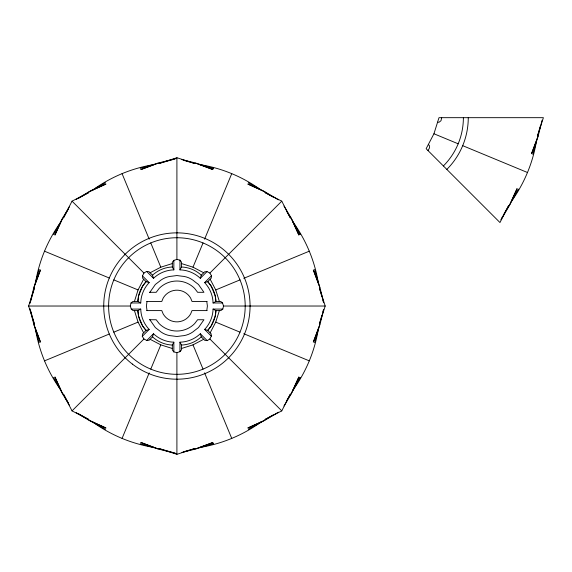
<?xml version="1.0" encoding="UTF-8"?>
<svg xmlns="http://www.w3.org/2000/svg" width="572" height="572" viewBox="0 0 572 572"><rect width="100%" height="100%" fill="white"/><g stroke="black" fill="none" stroke-linecap="round" stroke-linejoin="round"><path stroke-width="0.86" d="M130.294 306.027L131.002 302.974L132.961 301.451L137.873 301.451L140.748 302.974A30.681 30.681 0 0 1 149.178 282.611L142.464 275.897L143.944 273.066L146.604 271.414L149.063 271.721L152.538 275.189L153.489 278.299A30.681 30.681 0 0 1 173.852 269.87L173.852 260.374L176.905 259.416L179.951 260.124L181.474 262.083L181.474 266.995L179.951 269.87A30.681 30.681 0 0 1 200.314 278.299L207.028 271.586L209.86 273.066L211.511 275.725L211.211 278.185L207.736 281.66L204.626 282.611A30.681 30.681 0 0 1 213.063 302.974L222.558 302.974L223.516 306.027L222.801 309.073L220.842 310.596L215.937 310.596L213.063 309.073A30.681 30.681 0 0 1 204.626 329.436L211.34 336.15L209.86 338.981L207.2 340.633L204.74 340.333L201.265 336.858L200.314 333.748A30.681 30.681 0 0 1 179.951 342.185L179.951 351.68L176.905 352.638L173.852 351.923L172.329 349.964L172.329 345.059L173.852 342.185A30.681 30.681 0 0 1 153.489 333.748L146.775 340.462L143.944 338.981L142.292 336.322L142.6 333.862L146.067 330.387L149.178 329.436A30.681 30.681 0 0 1 140.748 309.073L131.253 309.073L130.294 306.027L103.732 306.027M441.706 117.675L440.998 120.721L439.039 122.244L437.559 122.244M147.018 301.451L146.418 306.027L147.018 310.596M206.785 310.596L207.393 306.027L206.785 301.451M29.901 303.517L33.819 287.652L40.49 269.927L33.962 287.444L39.253 269.376M323.702 309.366L319.984 324.395L313.32 342.12L319.841 324.603L314.557 342.671M542.099 120.177L538.181 136.043L531.51 153.768L538.038 136.25L532.746 154.318M30.452 301.916L34.42 287.945L28.6 306.027L34.42 324.109L30.452 310.131M321.957 315.065L319.39 324.109L325.203 306.027L319.39 287.945L321.957 296.982M322.894 311.776L323.595 309.316M540.383 125.89L537.58 135.757L543.4 117.675L438.996 117.675L433.941 133.762L426.14 148.713L499.964 222.537L508.637 205.641L503.639 214.593M146.775 340.462L149.149 340.24L152.538 336.858L153.489 333.748M200.314 278.299L201.265 275.189L204.654 271.807L207.028 271.586M134.441 301.451L138.059 289.933L143.643 279.229M210.16 332.818L215.744 322.115L219.369 310.596M149.871 292.306L155.348 284.47L159.002 281.66A21.686 21.686 0 0 1 172.329 276.14L176.905 275.54L181.474 276.14A21.686 21.686 0 0 1 194.802 281.66L198.463 284.47L203.939 292.306L197.619 292.306L194.58 288.345A24.996 24.996 0 0 0 159.223 288.345L156.192 292.306L149.399 292.306M122.072 438.402L149.206 372.887M150.772 369.119L160.811 344.866L172.329 348.491M203.696 272.765L192.993 267.181L203.039 242.936M204.597 239.16L231.739 173.645M78.486 198.312L88.939 192.485L72.036 201.158L63.363 218.061L68.361 209.102M273.08 414.986L264.872 419.562L281.767 410.889L290.44 393.994L286.279 401.451M428.056 150.629L429.536 147.798L429.315 145.424L428.356 144.466M53.654 234.606L62.691 218.089L54.919 235.085L62.741 217.839L69.405 206.792M518.346 189.089L509.309 205.605L517.081 188.61L509.259 205.856L500.815 219.848M501.98 217.582L502.809 216.087M296.053 384.22L300.15 377.441L291.112 393.965L298.891 376.962L291.069 394.208L283.955 405.991M173.852 260.374L172.329 262.205L172.329 266.995L173.852 269.87M179.951 351.68L181.474 349.842L181.474 345.059L179.951 342.185M142.292 336.322L149.178 329.436M78.486 413.735L88.939 419.562L72.036 410.889L125.082 357.843M125.168 357.765L143.944 338.981M209.86 273.066L228.643 254.29M228.728 254.204L281.767 201.158L290.44 218.061L286.279 210.596M204.626 282.611L211.511 275.725M76.198 199.421L88.717 191.863L105.963 184.041L88.967 191.813L105.484 182.775M278.342 412.19L265.086 420.191L247.84 428.006L264.843 420.234L248.32 429.272M140.748 309.073L137.873 310.596L133.083 310.596L131.253 309.073M213.063 302.974L215.937 301.451L220.72 301.451L222.558 302.974M150.107 272.765L160.811 267.181L172.329 263.563M181.474 348.491L192.993 344.866L203.696 339.282M44.523 360.861L109.309 334.019M113.814 332.16L138.059 322.115L143.643 332.818M210.16 279.229L215.744 289.933L239.997 279.894M243.765 278.328L309.28 251.194M183.476 160.274L194.988 163.542L176.905 157.722L158.823 163.542L174.439 159.102M174.439 452.945L158.823 448.512L176.905 454.325L194.988 448.512L183.476 451.78M140.254 168.375L158.322 163.084L140.805 169.605L158.53 162.941L176.069 158.608M181.91 452.409L195.274 449.106L212.998 442.442L195.481 448.963L213.549 443.679L204.154 445.988M146.732 301.451L161.783 301.451L163.177 298.098A15.852 15.852 0 0 1 190.633 298.098L192.02 301.451L207.078 301.451M131.002 302.974L140.748 302.974M28.6 306.027L103.618 306.027M223.516 306.027L250.071 306.027M250.193 306.027L325.203 306.027M213.063 309.073L222.801 309.073M146.732 310.596L161.783 310.596L163.177 313.949A15.852 15.852 0 0 0 190.633 313.949L192.02 310.596L207.078 310.596M149.399 319.741L156.192 319.741L159.223 323.702A24.996 24.996 0 0 0 194.58 323.702L197.619 319.741L203.939 319.741L198.463 327.584L194.802 330.387A21.686 21.686 0 0 1 181.474 335.907L176.905 336.515L172.329 335.907A21.686 21.686 0 0 1 159.002 330.387L155.348 327.584L149.871 319.741M205.863 166.481L213.549 168.375L195.481 163.084L212.998 169.605L195.274 162.941L181.91 159.638M176.069 453.439L158.53 449.106L140.805 442.442L158.322 448.963L140.254 443.679M149.178 282.611L146.067 281.66L142.685 278.271L142.464 275.897M204.626 329.436L207.736 330.387L211.118 333.776L211.34 336.15M181.474 263.563L192.993 267.181M433.941 133.762L458.186 143.808M462.691 145.667L527.477 172.508M44.523 251.194L109.309 278.028M113.814 279.894L138.059 289.933M215.744 322.115L239.997 332.16M243.765 333.719L309.28 360.861M281.767 201.158L264.872 192.485L273.08 197.061M150.107 339.282L160.811 344.866M248.32 182.775L264.843 191.813L247.84 184.041L265.086 191.863L278.342 199.864M105.484 429.272L88.967 420.234L105.963 428.006L88.717 420.191L76.198 412.634M146.604 271.414L153.489 278.299M72.036 201.158L125.082 254.204M125.168 254.29L143.944 273.066M209.86 338.981L228.643 357.765M228.728 357.843L281.767 410.889M200.314 333.748L207.2 340.633M296.053 227.828L300.15 234.606L291.112 218.089L298.891 235.085L291.069 217.839L283.955 206.056M69.405 405.255L62.741 394.208L54.919 376.962L62.691 393.965L53.654 377.441M68.361 402.945L63.363 393.994L72.036 410.889M122.072 173.645L149.206 239.16M150.772 242.936A68.29 68.29 0 0 0 135.328 360.203A68.29 68.29 0 0 0 244.609 314.936A68.29 68.29 0 0 0 150.772 242.936L160.811 267.181M192.993 344.866L203.039 369.119M204.597 372.887L231.739 438.402M215.744 289.933L219.369 301.451M134.441 310.596L138.059 322.115M314.557 269.376L319.841 287.444L313.32 269.927L319.984 287.652L323.702 302.688M39.253 342.671L33.962 324.603L40.49 342.12L33.819 324.395L29.901 308.53M322.894 300.271L323.595 302.738M179.951 260.124L179.951 269.87M176.905 157.722L176.905 232.74M176.905 232.854L176.905 259.416M176.905 352.638L176.905 379.193M176.905 379.315L176.905 454.325M173.852 342.185L173.852 351.923M318.168 330.023A143.286 143.286 0 0 1 292.714 390.397M261.275 421.836A143.286 143.286 0 0 1 200.021 447.433M153.789 447.433A143.286 143.286 0 0 1 95.445 423.909M93.987 422.88A143.286 143.286 0 0 1 91.813 421.314M60.046 388.946A143.286 143.286 0 0 1 35.35 328.257M35.35 283.791A143.286 143.286 0 0 1 60.046 223.101M91.813 190.741A143.286 143.286 0 0 1 93.257 189.69M95.445 188.145A143.286 143.286 0 0 1 153.789 164.614M200.021 164.614A143.286 143.286 0 0 1 259.095 188.653M292.714 221.657A143.286 143.286 0 0 1 318.168 282.025M152.538 275.189A30.824 30.824 0 0 1 172.329 266.995M181.474 266.995A30.824 30.824 0 0 1 201.265 275.189M201.265 336.858A30.824 30.824 0 0 1 181.474 345.059M172.329 345.059A30.824 30.824 0 0 1 152.538 336.858M463.384 117.675A68.29 68.29 0 0 1 443.386 165.959M468.268 117.675A73.166 73.166 0 0 1 446.832 169.412M536.207 142.55A143.286 143.286 0 0 1 511.954 200.593M138.624 295.767L137.873 301.451A30.824 30.824 0 0 1 146.067 281.66L142.578 286.207L138.624 295.767M215.937 310.596L215.186 316.28L211.225 325.84L207.736 330.387A30.824 30.824 0 0 0 215.937 310.596M211.225 286.207L207.736 281.66A30.824 30.824 0 0 1 215.937 301.451L215.186 295.767L211.225 286.207M146.067 330.387L142.578 325.84L138.624 316.28L137.873 310.596A30.824 30.824 0 0 0 146.067 330.387M132.361 364.071A73.166 73.166 0 0 0 249.442 315.572A73.166 73.166 0 0 0 148.906 238.424A73.166 73.166 0 0 0 132.361 364.071"/></g></svg>
